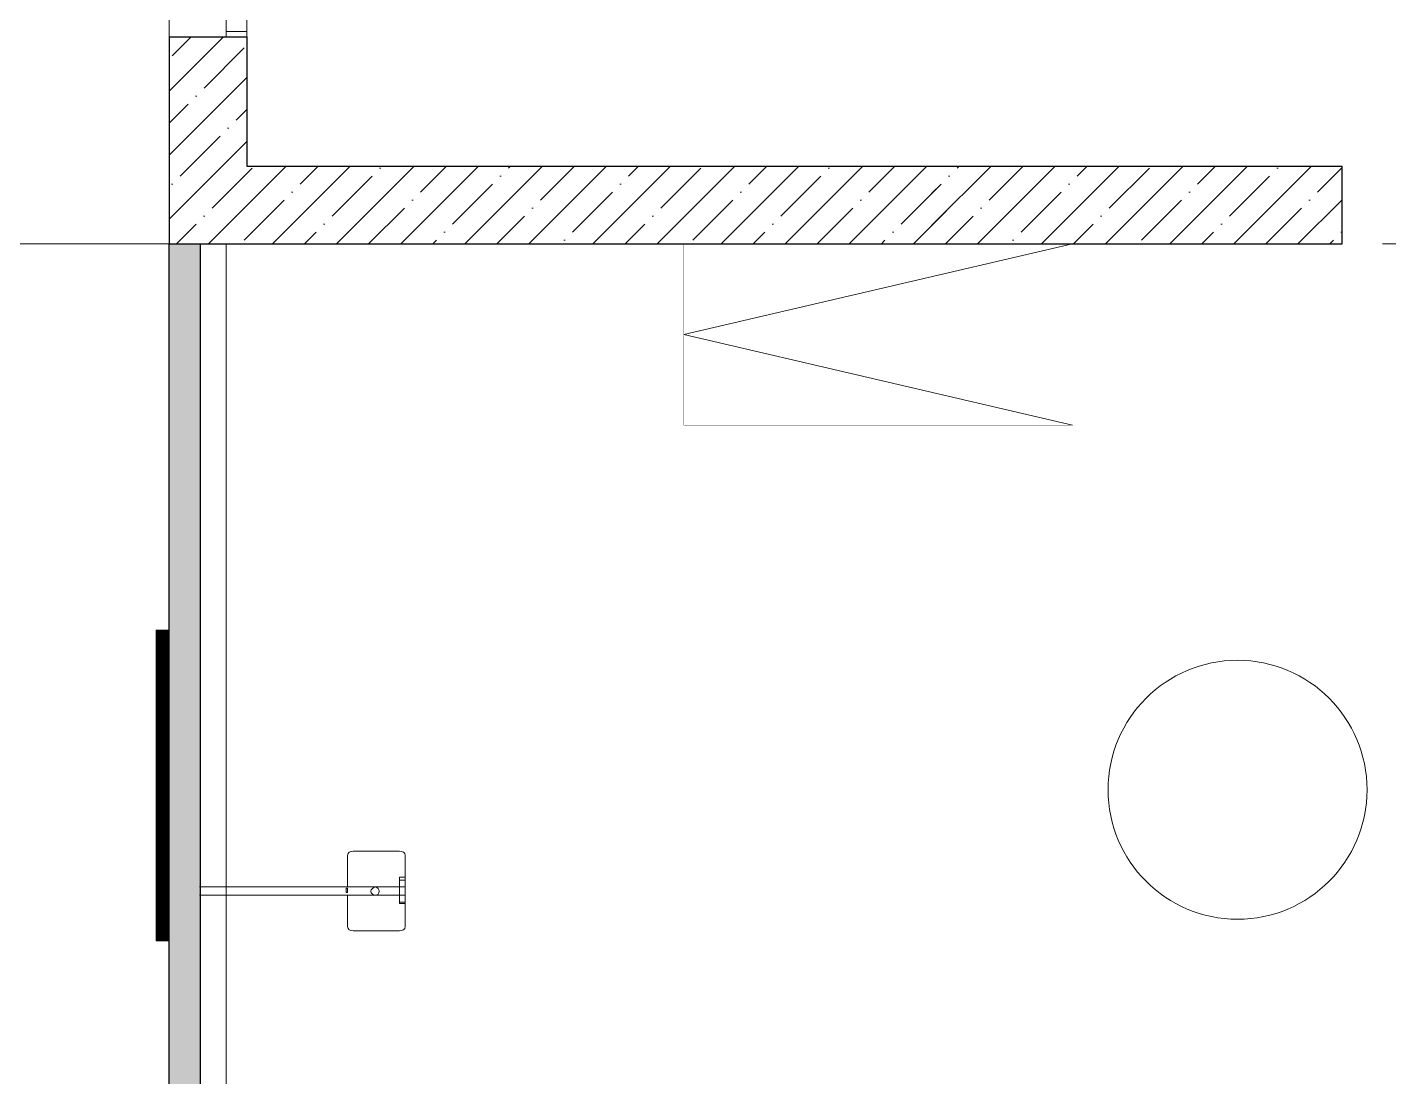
# Model space of a CAD drawing. Header units: millimetres. Extents: x -13407 to 93998, y -2611 to 109271.
# Drawn here: x 5702 to 10960, y 3033 to 7087 of the extents above; entities that cross this region are included whole.
import ezdxf

# ---------------------------------------------------------------- set-up
doc = ezdxf.new("R2010")
doc.units = ezdxf.units.MM
doc.linetypes.add('ACAD_ISO03W100', pattern=[30, 12, -18])
doc.linetypes.add('CENTER', pattern=[2, 1.25, -0.25, 0.25, -0.25])
for name, color, linetype, lineweight in [('_ТХ_обор_комп принт', 30, 'Continuous', 13), ('АР_Двери', 5, 'Continuous', 18), ('АР_Оси', 193, 'Continuous', 9), ('АР_Перегородки газоблок', 165, 'Continuous', 30), ('АР_Перегородки газоблок_Штрих', 165, 'Continuous', 5), ('АР_Сущ Несущая стена', 202, 'Continuous', 30), ('АР_Штриховка монолит', 250, 'Continuous', 9), ('ТХ_мебель передв', 250, 'Continuous', 13), ('ТХ_обор_комп принт', 30, 'Continuous', 13)]:
    doc.layers.add(name, color=color, linetype=linetype, lineweight=lineweight)
pattern_1 = [(45, (-218395.23, -55205.68), (-123.74369, 123.74369), []), (45, (-218271.49, -55205.68), (-123.74369, 123.74369), [218.75, -43.75, 0, -43.75])]

# ---------------------------------------------------------------- blocks, each defined once
blk = doc.blocks.new('Полуторная_на лестницу')
at = {"color": 253}
for points in [[(75, 80), (75, 1080), (124.9, 1080), (124.9, 80)], [(1375.1, 430), (1375.1, 80), (1425, 80), (1425, 430)]]:
    blk.add_lwpolyline(points, close=True, dxfattribs=at)
for points in [[(0, 0), (0, 80), (20, 80), (20, 0), (0, 0)], [(20, 80), (20, 0), (90, 0), (90, 30), (75, 30), (75, 80), (20, 80)], [(1480, 80), (1480, 0), (1410, 0), (1410, 30), (1425, 30), (1425, 80), (1480, 80)], [(1500, 0), (1500, 80), (1480, 80), (1480, 0), (1500, 0)]]:
    blk.add_lwpolyline(points, dxfattribs=at)
at = {"color": 253, "linetype": 'ACAD_ISO03W100', "ltscale": 3}
for centre, radius, start, end in [((75, 80), 1000, 0, 90), ((1465.4, 39.6), 392.5, 95.9075, 174.0925)]:
    blk.add_arc(centre, radius, start, end, dxfattribs=at)
blk = doc.blocks.new('A$C3da1b1ea')
at = {"color": 253, "lineweight": 0}
blk.add_lwpolyline([(0, 0), (50, 0), (50, -1200), (0, -1200), (0, 0)], dxfattribs=at)
blk = doc.blocks.new('У014')
at = {"layer": 'ТХ_мебель передв', "color": 253}
blk.add_circle((-169652.2, 43208.2, -0.6), 500, dxfattribs=at)
blk = doc.blocks.new('У016')
at = {"layer": 'ТХ_мебель передв', "color": 253, "lineweight": 0, "ltscale": 100, "transparency": 33554687}
for p, q in [((-49562.5, 37416.5), (-49212.5, 35916.5)), ((-49212.5, 35916.5), (-48862.5, 37416.5))]:
    blk.add_line(p, q, dxfattribs=at)
at = {"layer": 'ТХ_мебель передв', "color": 253, "lineweight": 0, "ltscale": 100, "transparency": 33554687, "const_width": 1}
blk.add_lwpolyline([(-49562.5, 37416.5), (-49562.5, 35916.5), (-48862.5, 35916.5), (-48862.5, 37416.5)], close=True, dxfattribs=at)
blk = doc.blocks.new('У108')
at = {"layer": '_ТХ_обор_комп принт', "color": 253}
for p, q in [((19424.3, 36020), (19244.4, 36020)), ((19244.4, 36020), (19424.3, 36020)), ((19223.2, 36004.2), (19223.2, 35882.5)), ((19223.2, 35882.5), (19223.2, 36004.2)), ((19223.2, 35877.2), (19223.2, 35861.3)), ((19424.3, 35908.9), (19445.5, 35908.9)), ((19424.3, 35824.2), (19445.5, 35824.2)), ((19244.4, 35713.1), (19424.3, 35713.1)), ((19424.3, 35713.1), (19244.4, 35713.1))]:
    blk.add_line(p, q, dxfattribs=at)
for points in [[(19424.3, 35882.5), (19424.3, 35919.5), (19445.5, 35919.5), (19445.5, 36004.2)], [(19445.5, 35729), (19445.5, 35824.2), (19445.5, 35850.7), (19445.5, 35861.3), (19445.5, 35877.2), (19445.5, 35882.5), (19445.5, 35903.6), (19445.5, 36004.2)], [(18651.7, 35850.7), (19445.5, 35850.7), (19445.5, 35861.3), (19445.5, 35877.2), (19445.5, 35882.5), (18651.7, 35882.5)], [(19217.9, 35861.3), (19217.9, 35871.9), (19217.9, 35877.2)], [(19445.5, 35729), (19445.5, 35819), (19424.3, 35819), (19424.3, 35850.7)]]:
    blk.add_lwpolyline(points, dxfattribs=at)
for points in [[(19424.3, 35919.5), (19445.5, 35919.5), (19445.5, 35818.9), (19424.3, 35818.9)], [(19223.2, 35861.3), (19223.2, 35861.3), (19223.2, 35871.9), (19223.2, 35877.2), (19217.9, 35877.2), (19217.9, 35871.9), (19217.9, 35861.3), (19217.9, 35861.3)], [(19223.2, 35877.2), (19223.2, 35871.9), (19223.2, 35861.3), (19223.2, 35871.9)], [(19223.2, 35850.7), (19223.2, 35729)]]:
    blk.add_lwpolyline(points, close=True, dxfattribs=at)
for points in [[(19223.2, 36004.2), (19223.2, 36014.7), (19233.8, 36020), (19244.4, 36020)], [(19223.2, 36004.2), (19223.2, 36014.7), (19233.8, 36020), (19244.4, 36020)], [(19424.3, 36020), (19434.9, 36020), (19445.5, 36014.7), (19445.5, 36004.2)], [(19424.3, 36020), (19434.9, 36020), (19445.5, 36014.7), (19445.5, 36004.2)], [(19313.2, 35866.6), (19313.2, 35871.9), (19323.7, 35882.5), (19329, 35882.5)], [(19329, 35850.7), (19323.7, 35850.7), (19313.2, 35856), (19313.2, 35866.6)], [(19329, 35882.5), (19339.6, 35882.5), (19344.9, 35871.9), (19344.9, 35866.6)], [(19344.9, 35866.6), (19344.9, 35856), (19339.6, 35850.7), (19329, 35850.7)], [(19244.4, 35713.1), (19233.8, 35713.1), (19223.2, 35718.4), (19223.2, 35729)], [(19244.4, 35713.1), (19233.8, 35713.1), (19223.2, 35718.4), (19223.2, 35729)], [(19445.5, 35729), (19445.5, 35718.4), (19434.9, 35713.1), (19424.3, 35713.1)], [(19445.5, 35729), (19445.5, 35718.4), (19434.9, 35713.1), (19424.3, 35713.1)]]:
    blk.add_open_spline(points, degree=3, dxfattribs=at)

msp = doc.modelspace()

# ---------------------------------------------------------------- hatches: boundary and pattern name
at = {"layer": 'АР_Перегородки газоблок_Штрих', "ltscale": 100}
h = msp.add_hatch(dxfattribs=at)
h.set_pattern_fill('AR-CONC', color=253, scale=30)
h.set_pattern_definition([(50, (-195010.61, -55205.68), (215.17805, -18.82564), [22.5, -247.5]), (355, (-195010.61, -55205.68), (-41.6254, 225.65764), [18, -198]), (100.45144, (-194992.68, -55207.25), (173.55265, 206.832), [19.12206, -210.34263]), (46.1842, (-195010.61, -55145.68), (320.1724, -49.6558), [33.75, -371.25]), (96.63564, (-194983.93, -55149.82), (280.3986, 292.2356), [28.6831, -315.51413]), (351.18416, (-195010.6, -55145.68), (280.3986, 292.2356), [27, -297]), (21, (-194980.61, -55160.68), (179.07212, -120.78567), [22.5, -247.5]), (326, (-194980.61, -55160.68), (72.9946, 217.54501), [18, -198]), (71.45144, (-194965.7, -55170.75), (252.06671, 96.75935), [19.12206, -210.34263]), (37.5, (-195010.615, -55205.68), (3.647957, 99.868156), [0, -195.6, 0, -201, 0, -198.75]), (7.5, (-195010.61, -55205.68), (78.92086, 118.323514), [0, -114.6, 0, -191.1, 0, -75.75]), (327.5, (-195077.515, -55205.68), (160.14673, -6.76646), [0, -75, 0, -234, 0, -310.5]), (317.5, (-195107.51, -55205.68), (174.95585, 30.031495), [0, -97.5, 0, -155.4, 0, -220.5])])
h.paths.add_polyline_path([(6250, 6250), (6250, 100), (6370, 100), (6370, 5730), (6370, 5730), (6370, 6250), (6370, 6250), (6370, 5850), (6370, 5850), (6370, 6250)])
at = {"layer": 'АР_Штриховка монолит', "ltscale": 100}
h = msp.add_hatch(dxfattribs=at)
h.set_pattern_fill('ANSI35', color=253, scale=700)
h.set_pattern_definition(pattern_1)
h.paths.add_polyline_path([(9251.4, 6550), (6550, 6550), (6550, 7050), (6250, 7050), (6250, 6250), (9251.4, 6250)])
h = msp.add_hatch(dxfattribs=at)
h.set_pattern_fill('ANSI35', color=253, scale=700)
h.set_pattern_definition(pattern_1)
h.paths.add_polyline_path([(10780, 6550), (9195, 6550), (9195, 6250), (10780, 6250)])

# ---------------------------------------------------------------- linework, layer by layer
at = {"layer": 'АР_Оси', "color": 253, "linetype": 'CENTER', "ltscale": 1000}
for p, q in [((6250, -1811.3), (6250, 32072.7)), ((-12563.8, 6250), (71033.4, 6250))]:
    msp.add_line(p, q, dxfattribs=at)
at = {"layer": 'АР_Перегородки газоблок', "color": 253, "ltscale": 100}
for points in [[(6250, 100), (6250, 6250)], [(6370, 6250), (6370, 100)]]:
    msp.add_lwpolyline(points, dxfattribs=at)
at = {"layer": 'АР_Сущ Несущая стена', "color": 253, "ltscale": 100}
for p, q in [((6250, 7050), (6250, 6250)), ((6250, 7050), (6550, 7050)), ((6550, 7050), (6550, 6550)), ((6550, 6550), (9364, 6550)), ((9195, 6550), (10780, 6550)), ((10780, 6250), (10780, 6550)), ((6250, 6250), (9364, 6250)), ((9195, 6250), (10780, 6250))]:
    msp.add_line(p, q, dxfattribs=at)
at = {"layer": 'ТХ_мебель передв', "color": 253, "ltscale": 100}
msp.add_lwpolyline([(6370.1, 6250), (6470.1, 6250), (6470.1, 1250), (6370.1, 1250)], close=True, dxfattribs=at)
at = {"layer": 'ТХ_мебель передв', "color": 253, "const_width": 50, "elevation": 0}
msp.add_lwpolyline([(6225, 4757.9), (6225, 3557.9)], dxfattribs=at)

# ---------------------------------------------------------------- block references
at = {"layer": 'АР_Двери', "color": 253, "rotation": 270}
msp.add_blockref('Полуторная_на лестницу', (6470, 8550), dxfattribs=at)
at = {"layer": 'ТХ_мебель передв', "color": 253, "rotation": 270}
msp.add_blockref('У016', (-27678.1, -43312.5), dxfattribs=at)
at = {"layer": 'ТХ_мебель передв', "color": 253, "lineweight": 0, "rotation": 180}
msp.add_blockref('A$C3da1b1ea', (6250, 3557.9, 0), dxfattribs=at)
at = {"layer": 'ТХ_мебель передв', "color": 253}
msp.add_blockref('У014', (180028.6, -39066.4, 0.6), dxfattribs=at)
at = {"layer": 'ТХ_обор_комп принт', "color": 253}
msp.add_blockref('У108', (-12283.8, -32116), dxfattribs=at)

doc.saveas('drawing.dxf')
